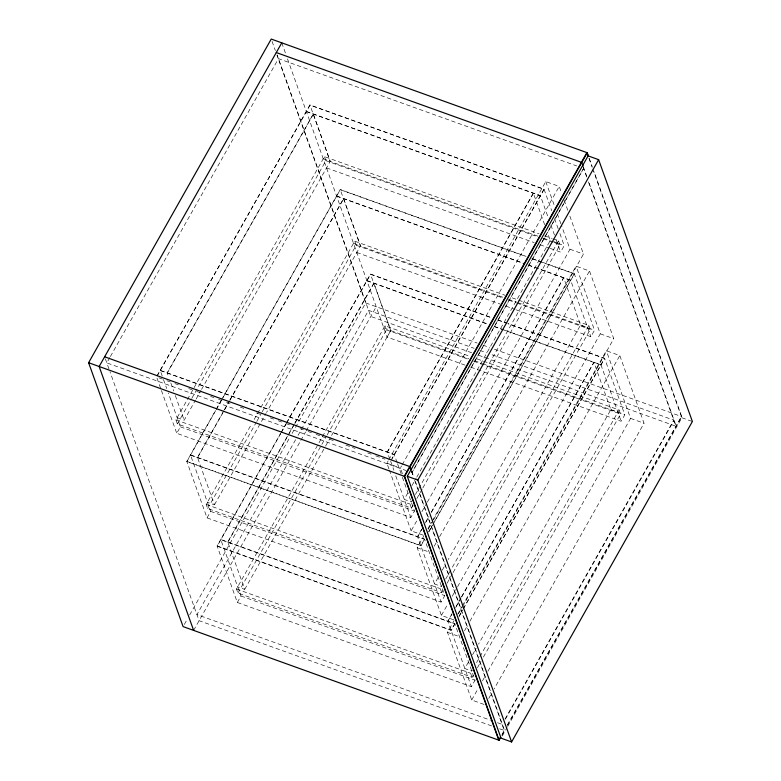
<?xml version="1.0" encoding="UTF-8"?>
<svg xmlns="http://www.w3.org/2000/svg" width="781" height="781" viewBox="0 0 781 781"><rect width="100%" height="100%" fill="white"/><g stroke="black" fill="none" stroke-linecap="round" stroke-linejoin="round"><path stroke-width="0.59" stroke-dasharray="3.9 2.93" d="M109.799 357.581L106.802 362.882L406.188 470.592M110.394 356.517L278.466 58.643L576.71 165.933M157.049 375.876L309.93 104.927L544.006 189.139L551.737 210.743M157.118 376.081L309.998 105.132L544.084 189.344L392.247 458.447M167.271 373.064L313.366 114.133M413.247 504.946L411.45 508.128L177.375 423.917L175.92 419.856L324.447 156.61L539.027 233.802M177.375 423.917L191.15 399.501M191.745 398.437L325.902 160.671L324.447 156.61M402.371 477.211L414.486 511.047L410.835 517.52L176.76 433.309L180.411 426.836L168.296 392.989M177.141 417.698L184.16 420.227L195.533 400.057M196.138 399.003L200.922 390.51M201.527 389.446L330.256 161.296L313.298 113.928L167.202 372.859L168.881 377.555M207.043 517.881L210.694 511.409L190.466 454.913L424.542 539.124L444.77 595.62L441.119 602.102L207.043 517.881L186.805 461.386L215.615 410.347M216.21 409.283L221.003 400.79M221.599 399.735L340.213 189.51L526.101 256.383M215.683 410.542L186.884 461.591L420.959 545.802L424.62 539.329L190.535 455.118M216.278 409.488L340.282 189.715L526.169 256.588M223.835 410.747L197.486 457.441L214.443 504.799L207.424 502.281M224.43 409.683L229.214 401.2M229.819 400.136L343.581 198.511L360.539 245.878L266.536 412.485M197.554 457.646L223.903 410.952M224.498 409.888L229.292 401.395M229.887 400.341L343.65 198.716M442.934 590.582L441.734 592.711L207.658 508.499L206.204 504.438L251.726 423.751M254.118 419.514L354.73 241.192L505.053 295.267M207.658 508.499L256.168 422.511M256.773 421.457L261.557 412.964M262.162 411.899L356.185 245.254L354.73 241.192M214.443 504.799L265.94 413.539M237.326 602.463L240.978 595.991L220.75 539.495L454.825 623.707L475.053 680.202L471.402 686.675L237.326 602.463L217.098 545.968L280.623 433.377M281.219 432.313L286.012 423.819M286.607 422.765L370.497 274.092L492.128 317.847M280.691 433.582L217.167 546.173L451.252 630.384L454.903 623.912L220.818 539.7M281.297 432.518L286.08 424.024M286.686 422.97L370.565 274.297L492.196 318.052M294.232 424.229L227.769 542.014L244.726 589.382L237.707 586.853M294.827 423.165L373.865 283.093L390.822 330.451L330.949 436.569M227.837 542.219L294.3 424.434M294.906 423.37L373.933 283.288M184.296 624.478L187.294 619.177M189.685 614.93L289.673 437.711M292.074 433.465L365.723 302.94L276.982 55.109M295.618 439.683L196.929 614.588L490.585 720.238M298.01 435.437L368.593 310.35L474.126 348.316M193.629 630.394L300.207 441.499M300.792 440.464L305.596 431.952M306.172 430.927L376.257 306.728M473.218 675.165L472.027 677.283L237.941 593.072L236.487 589.011L385.023 325.775L469.928 356.321M237.941 593.072L326.585 435.974M327.18 434.919L386.468 329.826L385.023 325.775M465.095 365.137L387.073 337.06L390.725 330.588L370.497 274.092M244.726 589.382L324.964 447.181M325.56 446.127L330.353 437.633M387.308 452.219L533.403 193.288M388.948 468.903L386.898 463.162L388.098 461.044M388.694 459.98L545.782 181.582L559.235 186.425L561.705 193.307M391.125 460.097L544.006 189.139M402.41 473.745L400.36 468.004L401.561 465.886M402.156 464.822L559.235 186.425M407.789 493.016L404.197 499.381L411.216 501.91M411.977 485.587L416.175 478.157M416.771 477.103L550.293 240.45L547.481 232.592M411.45 508.128L409.996 504.067L411.802 500.885M415.414 494.48L558.532 240.821L552.792 238.761M416.849 498.571L422.238 489.023M422.833 487.959L559.987 244.883L558.532 240.821M550.254 248.397L560.582 252.117L564.233 245.644L559.401 232.133M423.468 535.268L411.128 530.826L417.718 519.14M421.916 511.701L426.709 503.208M427.314 502.144L570.003 249.246L561.383 225.162M421.711 529.167L417.523 536.596L441.119 602.102M425.899 521.737L428.896 516.436M431.288 512.19L563.618 277.665L580.576 325.033L448.255 559.557M417.591 536.801L421.789 529.372M425.381 523.006L428.974 516.641M431.366 512.395L563.687 277.87M453.751 619.85L441.411 615.408L417.181 547.745L423.78 536.059M427.978 528.62L431.571 522.245M432.166 521.181L576.066 266.165L589.518 271.007L613.749 338.671L463.865 604.318M428.183 529.293L432.977 520.8M433.582 519.736L583.466 254.089L569.505 215.097M424.542 539.124L420.891 545.597L186.805 461.386M428.73 531.695L432.323 525.33M434.724 521.083L574.289 273.721L543.312 262.572M428.808 531.9L432.401 525.535M432.996 524.471L574.367 273.926L531.91 258.648M434.236 546.212L437.233 540.901M439.635 536.654L589.518 271.007M438.073 577.598L434.48 583.963L441.499 586.492M442.261 570.169L445.853 563.804M441.734 592.711L440.289 588.649L442.085 585.467M445.678 579.092L588.815 325.404L510.794 297.336M447.132 583.153L452.521 573.605M453.117 572.541L590.27 329.465L588.815 325.404M516.28 309.862L590.866 336.699L594.517 330.226L574.289 273.721M441.411 615.408L448.001 603.723M452.199 596.284L457.002 587.781M457.598 586.716L600.286 333.829L576.066 266.165M451.994 613.749L447.806 621.178L471.402 686.675M456.192 606.32L460.975 597.836M461.581 596.772L593.902 362.247L610.859 409.615L478.538 644.14M447.874 621.383L452.072 613.954M455.665 607.589L461.054 598.031M461.649 596.977L593.97 362.452M484.035 704.433L471.695 699.991L447.464 632.327L454.064 620.641M457.656 614.266L461.854 606.827M462.459 605.763L606.349 350.737L619.802 355.58L644.032 423.243L494.148 688.891M458.467 613.876L463.26 605.373M454.825 623.707L451.174 630.179L217.098 545.968M459.023 616.277L462.616 609.912M463.211 608.848L604.572 358.303L508.187 323.627M459.091 616.482L462.684 610.117M463.279 609.053L604.65 358.508L508.265 323.832M464.519 630.794L467.516 625.483M469.918 621.227L619.802 355.58M468.356 662.181L464.763 668.546L471.783 671.074M472.544 654.751L476.137 648.376M472.027 677.283L470.572 673.232L472.368 670.039M476.556 662.61L619.099 409.986L475.668 358.381M477.416 667.735L481.008 661.37M483.4 657.124L620.553 414.047L619.099 409.986M470.836 367.197L621.149 421.271L624.81 414.799L604.572 358.303M471.695 699.991L478.284 688.305M482.482 680.866L485.479 675.555M487.881 671.299L630.57 418.401L606.349 350.737M488.75 698.458L491.747 693.147M505.043 719.067L673.72 420.119M505.395 719.184L674.071 420.246L491.327 354.506M502.046 734.335L504.233 730.45L413.852 478.04M507.22 725.149L681.374 416.498M501.841 735.429L504.585 730.577L415.443 481.604M507.572 725.276L681.725 416.624L593.814 171.098M502.261 736.034L507.045 727.55M507.65 726.486L681.852 417.737L592.623 168.511M306.279 111.4L540.354 195.611L548.086 217.216M306.347 111.605L540.432 195.816M544.767 235.872L551.65 238.342M323.236 158.768L330.256 161.296M554.305 241.895L557.312 242.979M537.845 236.145L330.158 161.433L309.93 104.927M543.586 238.215L550.468 240.685M551.611 241.104L564.233 245.644M325.902 160.671L537.035 236.623M542.775 238.693L559.987 244.883M570.003 249.246L583.466 254.089M326.507 167.905L534.194 242.618M539.935 244.687L549.111 247.987M531.832 258.452L542.16 262.162M336.562 195.982L523.592 263.275M528.181 264.925L570.638 280.194L590.866 336.699M336.631 196.187L523.67 263.47M528.259 265.13L570.716 280.399M353.52 243.35L360.539 245.878M580.576 325.033L587.595 327.561M502.73 297.2L360.441 246.005L340.213 189.51M508.46 299.26L516.495 302.149M517.637 302.569L594.517 330.226M356.185 245.254L503.062 298.088M508.802 300.158L515.685 302.628M516.837 303.048L590.27 329.465M600.286 333.829L613.749 338.671M356.79 252.488L500.221 304.082M505.961 306.152L515.138 309.452M497.858 319.907L507.045 323.217M497.936 320.112L507.113 323.422M366.845 280.564L488.476 324.32M494.207 326.39L503.394 329.689M504.536 330.099L600.921 364.776L621.149 421.271M366.914 280.769L488.545 324.525M494.285 326.585L600.999 364.981M365.723 302.94L477.191 343.044M482.931 345.104L489.814 347.584M494.402 349.234L681.725 416.624M681.852 417.737L692.386 421.525M479.856 350.376L486.739 352.856M471.714 352.758L370.77 316.442L277.109 54.846M478.597 355.228L676.248 426.338L588.747 181.953M383.803 327.932L390.822 330.451M610.859 409.615L617.878 412.143M390.725 330.588L468.756 358.664M474.487 360.724L481.369 363.204M482.521 363.614L624.81 414.799M386.468 329.826L467.946 359.143M473.676 361.203L620.553 414.047M630.57 418.401L644.032 423.243M160.251 370.536L394.327 454.747M158.894 377.838L162.331 379.068M166.929 380.728L170.365 381.958M174.954 383.617L178.4 384.848M188.729 388.567L192.165 389.807M196.763 391.457L200.2 392.697M210.528 396.406L213.974 397.646M218.563 399.296L221.999 400.536M226.597 402.186L230.034 403.426M240.363 407.145L243.809 408.385M256.432 412.924L259.868 414.164M270.197 417.874L273.643 419.114M278.231 420.764L281.668 422.004M286.256 423.653L289.702 424.893M300.031 428.613L303.477 429.843M308.065 431.502L311.502 432.733M316.09 434.392L325.277 437.692M329.865 439.342L333.302 440.582M345.924 445.121L355.111 448.421M367.734 452.96L371.17 454.2M375.759 455.85L384.945 459.16M386.898 463.162L400.36 468.004M175.92 419.856L409.996 504.067M180.411 426.836L414.486 511.047M417.181 547.745L429.521 552.187M206.204 504.438L440.289 588.649M210.694 511.409L444.77 595.62M447.464 632.327L459.804 636.769M236.487 589.011L470.572 673.232M240.978 595.991L475.053 680.202M497.468 722.708L502.408 724.485M491.62 725.91L199.106 620.68L109.965 371.707M499.645 728.8L504.585 730.577M589.294 158.475L592.174 166.509M588.923 158.172L592.203 167.359M583.212 166.509L586.687 176.213M583.056 166.909L586.756 177.238M588.396 181.827L675.897 426.211M564.165 200.19L567.865 210.509M545.782 181.582L554.403 205.667M557.273 213.691L560.973 224.01M554.559 218.621L559.001 231M550.878 225.016L554.539 235.227M556.111 239.611L560.582 252.117M544.66 224.733L533.335 193.092L387.239 452.014L389.319 457.832M281.765 42.838L285.465 53.167M287.515 58.907L387.073 337.06M272.052 41.344L275.342 50.521M411.743 471.275L413.383 475.863M411.392 471.148L413.442 476.888M397.148 462.606L394.259 454.542L160.173 370.331L163.073 378.414M397.549 463.729L401.99 476.137M390.676 461.22L393.907 470.23M395.752 475.805L410.835 517.52M389.358 470.045L411.128 530.826M170.893 383.168L173.704 391.027M175.315 395.518L184.16 420.227M163.463 379.517L166.704 388.547M157.001 378.131L161.032 389.397M161.433 390.52L176.76 433.309M105.347 358.821L109.555 370.555M583.592 168.413L411.929 472.651L583.592 168.413"/><path stroke-width="1.17" d="M500.748 737.371L499.108 740.29L183.096 626.606L88.614 362.716L271.232 39.05L587.244 152.734L588.474 156.18M281.765 42.838L99.148 366.504L193.629 630.394M499.108 740.29L404.617 476.4L587.244 152.734M407.301 476.303L588.093 155.878L598.627 159.666L692.386 421.525L511.594 741.95L501.06 738.162L407.301 476.303L417.835 480.09L511.594 741.95M417.835 480.09L598.627 159.666M500.396 737.244L498.756 740.163L404.265 476.273L586.892 152.607L588.122 156.054M276.289 52.552L581.767 162.448L582.997 165.884M104.625 356.79L410.103 466.687L411.333 470.133M88.614 362.716L404.617 476.4"/></g></svg>
